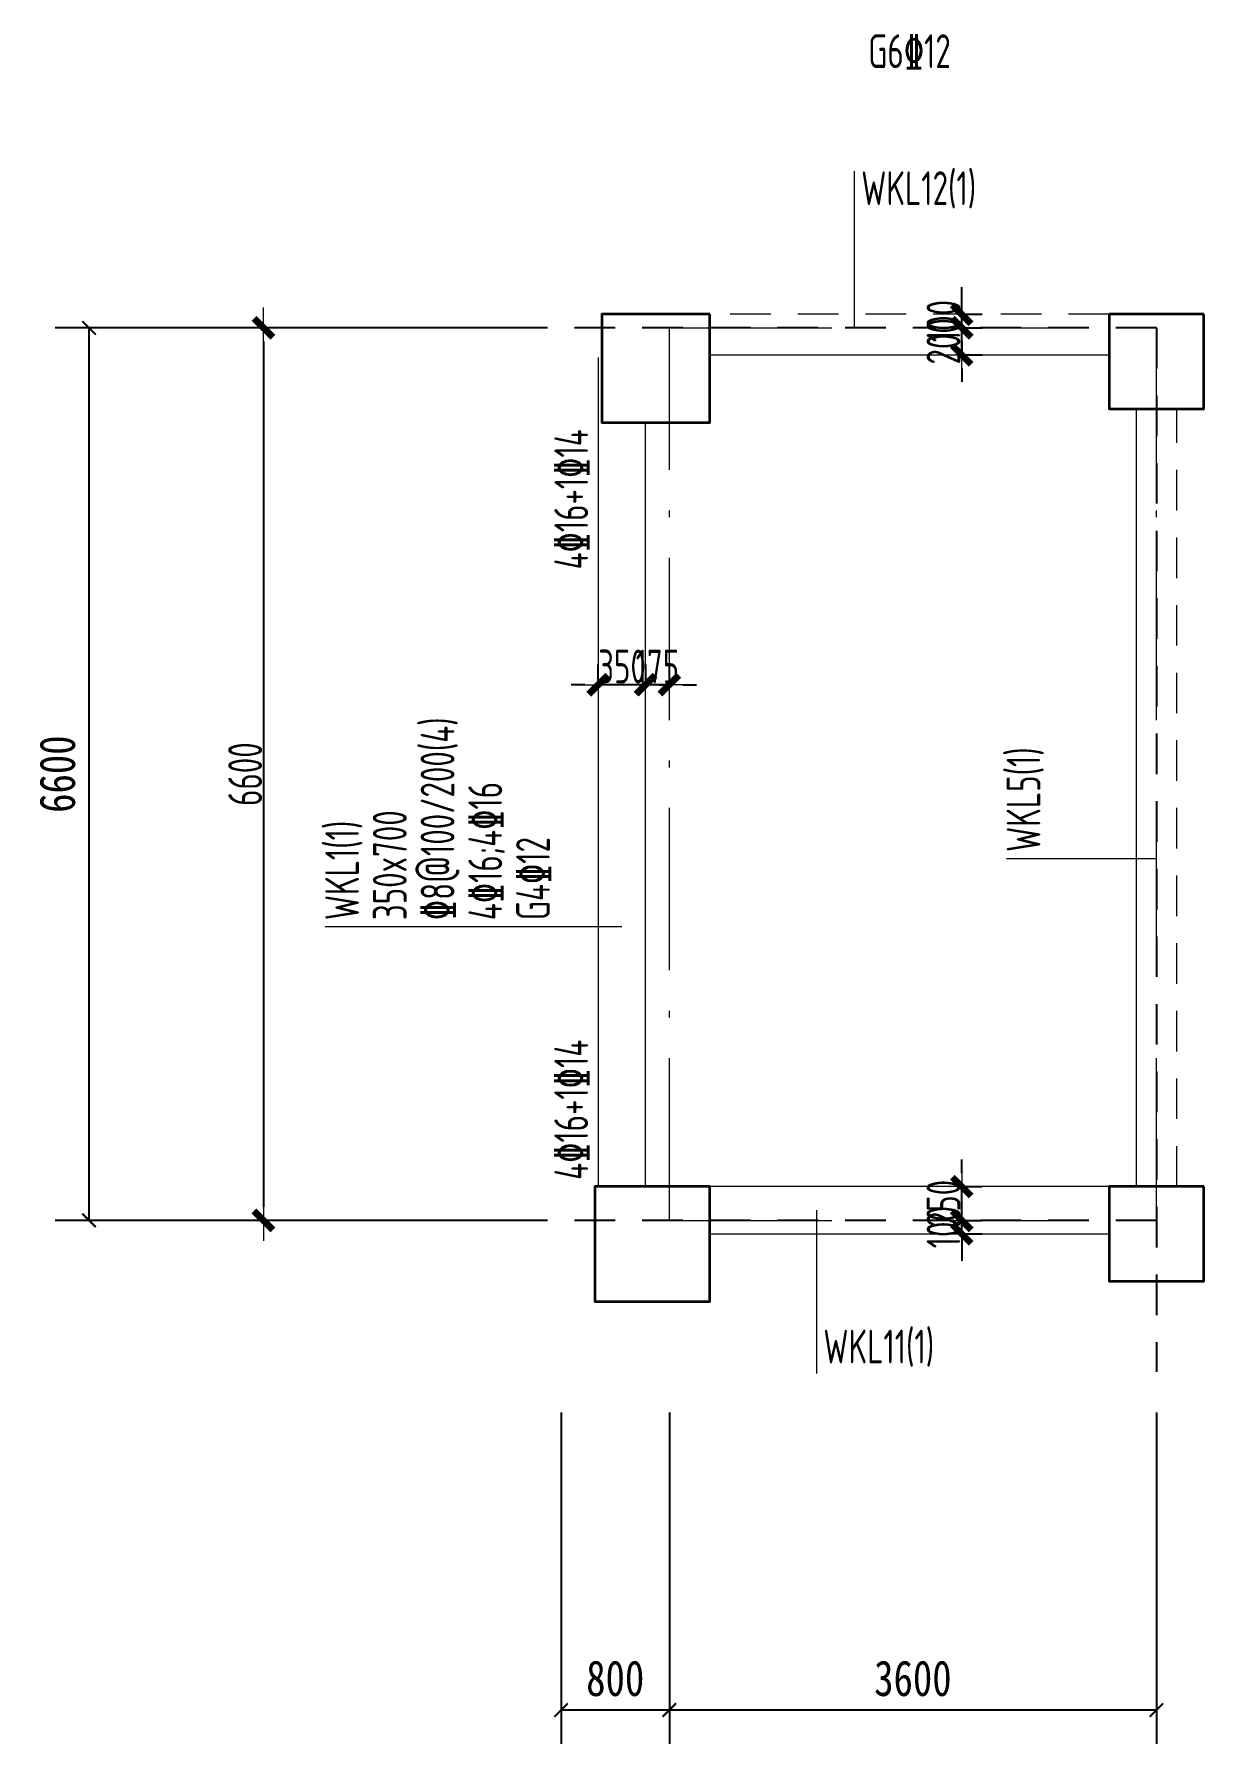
# Model space of a CAD drawing. Header units: millimetres. Extents: x 539196 to 807275, y 431843 to 1156631.
# Drawn here: x 625451 to 634095, y 486820 to 499461 of the extents above; entities that cross this region are included whole.
import ezdxf
from ezdxf.enums import TextEntityAlignment as Align

# ---------------------------------------------------------------- set-up
doc = ezdxf.new("R2010")
doc.units = ezdxf.units.MM
doc.header["$MEASUREMENT"] = 0
for name, pattern in [('DOTE', [2.42, 2, -0.2, 0.02, -0.2]), ('点划线', [1850, 1200, -300, 50, -300]), ('虚线', [500, 300, -200])]:
    doc.linetypes.add(name, pattern=pattern)
for name, color, linetype in [('AXIS', 3, 'Continuous'), ('DOTE', 1, 'DOTE'), ('PUB_DIM', 3, 'Continuous')]:
    doc.layers.add(name, color=color, linetype=linetype)
for name, color, linetype, lineweight in [('尺寸标注-梁', 3, 'Continuous', 18), ('板洞边线', 253, 'Continuous', 18), ('梁原位标注', 7, 'Continuous', 18), ('梁名称编号', 2, 'Continuous', 18), ('梁标注引线', 2, 'Continuous', 18), ('梁集中标注', 2, 'Continuous', 18), ('砼柱', 2, 'Continuous', 35), ('砼梁', 4, 'Continuous', 18), ('轴线', 9, '点划线', 18), ('轴线标注', 3, 'Continuous', 18)]:
    doc.layers.add(name, color=color, linetype=linetype, lineweight=lineweight)
doc.styles.add('HT_T3', font='simhei.ttf', dxfattribs={"width": 0.8})
doc.styles.add('样式 1_yjk_yjk_yjk_yjk_yjk_yjk', font='yjkeng.shx', dxfattribs={"width": 0.7, "bigfont": 'yjkchn.shx'})
doc.dimstyles.new('_TCH_ARCH&&100', dxfattribs={"dimtxt": 262.869198, "dimasz": 100, "dimexe": 250, "dimexo": 300, "dimgap": 100, "dimtad": 1, "dimdec": 0, "dimzin": 0, "dimdsep": 46, "dimtxsty": 'HT_T3', "dimblk": 'ARCHTICK', "dimcen": 0.09, "dimclrt": 7, "dimazin": 2, "dimtfac": 1, "dimtdec": 0, "dimtix": 1, "dimtmove": 2, "dimatfit": 3, "dimfxl": 0, "dimtolj": 1, "dimtzin": 0, "dimarcsym": 0})
doc.dimstyles.new('盈建科结构_yjk_yjk_yjk_yjk_yjk_yjk', dxfattribs={"dimscale": 100, "dimtxt": 2.5, "dimasz": 1, "dimexe": 1.5, "dimexo": 0.625, "dimgap": 0.1, "dimtad": 1, "dimdec": 0, "dimrnd": 1, "dimzin": 0, "dimdsep": 46, "dimtxsty": '样式 1_yjk_yjk_yjk_yjk_yjk_yjk', "dimblk": '_yjkbk', "dimblk1": 'ARCHTICK', "dimblk2": 'ARCHTICK', "dimcen": 0.09, "dimadec": 0, "dimazin": 0, "dimtfac": 1, "dimtdec": 4, "dimtix": 1, "dimtmove": 2, "dimatfit": 3, "dimfxl": 0, "dimtolj": 1, "dimtzin": 0, "dimarcsym": 0})

# ---------------------------------------------------------------- blocks, each defined once
blk = doc.blocks.new('_yjkbk')
blk.add_line((-1, 0), (1.5, 0))
blk.add_lwpolyline([(-0.7, -0.7, 0.5, 0.5, 0), (0.7, 0.7, 0.5, 0.5, 0)], format="xyseb")
blk = doc.blocks.new('*D2560')
at = {"layer": 'Defpoints', "color": 0}
for p in [(629970, 494651), (629970, 494650), (630145, 494650)]:
    blk.add_point(p, dxfattribs=at)
at = {"layer": '尺寸标注-梁', "color": 0, "lineweight": -2}
for p, q in [((629970, 494650), (629970, 494801)), ((630145, 494650), (630145, 494801)), ((629870, 494651), (629770, 494651)), ((630145, 494651), (629970, 494651)), ((630245, 494651), (630345, 494651))]:
    blk.add_line(p, q, dxfattribs=at)
at = {"layer": '尺寸标注-梁', "color": 0, "lineweight": -2, "xscale": 100, "yscale": 100, "zscale": 100}
blk.add_blockref('_yjkbk', (629970, 494651), dxfattribs=at)
at = {"layer": '尺寸标注-梁', "color": 0, "lineweight": -2, "xscale": 100, "yscale": 100, "zscale": 100, "rotation": 180}
blk.add_blockref('_yjkbk', (630145, 494651), dxfattribs=at)
at = {"layer": '尺寸标注-梁', "color": 0, "insert": (630057, 494786), "char_height": 250, "attachment_point": 5, "style": '样式 1_yjk_yjk_yjk_yjk_yjk_yjk'}
blk.add_mtext('\\A1;175', dxfattribs=at)
blk = doc.blocks.new('_ARCHTICK')
at = {"color": 0, "linetype": 'ByBlock', "const_width": 0.15}
blk.add_lwpolyline([(-0.5, -0.5), (0.5, 0.5)], dxfattribs=at)
blk = doc.blocks.new('*D2561')
at = {"layer": 'Defpoints', "color": 0}
for p in [(629620, 494651), (629620, 494650), (629970, 494650)]:
    blk.add_point(p, dxfattribs=at)
at = {"layer": '尺寸标注-梁', "color": 0, "lineweight": -2}
for p, q in [((629620, 494650), (629620, 494801)), ((629970, 494650), (629970, 494801)), ((629520, 494651), (629420, 494651)), ((629970, 494651), (629620, 494651)), ((630070, 494651), (630170, 494651))]:
    blk.add_line(p, q, dxfattribs=at)
at = {"layer": '尺寸标注-梁', "color": 0, "lineweight": -2, "xscale": 100, "yscale": 100, "zscale": 100}
blk.add_blockref('_yjkbk', (629620, 494651), dxfattribs=at)
at = {"layer": '尺寸标注-梁', "color": 0, "lineweight": -2, "xscale": 100, "yscale": 100, "zscale": 100, "rotation": 180}
blk.add_blockref('_yjkbk', (629970, 494651), dxfattribs=at)
at = {"layer": '尺寸标注-梁', "color": 0, "insert": (629795, 494786), "char_height": 250, "attachment_point": 5, "style": '样式 1_yjk_yjk_yjk_yjk_yjk_yjk'}
blk.add_mtext('\\A1;350', dxfattribs=at)
blk = doc.blocks.new('*D2562')
at = {"layer": 'Defpoints', "color": 0}
for p in [(632305, 497290), (632306, 497290), (632305, 497090)]:
    blk.add_point(p, dxfattribs=at)
at = {"layer": '尺寸标注-梁', "color": 0, "lineweight": -2}
for p, q in [((632306, 497390), (632306, 497490)), ((632305, 497290), (632456, 497290)), ((632306, 497090), (632306, 497290)), ((632305, 497090), (632456, 497090)), ((632306, 496990), (632306, 496890))]:
    blk.add_line(p, q, dxfattribs=at)
at = {"layer": '尺寸标注-梁', "color": 0, "lineweight": -2, "xscale": 100, "yscale": 100, "zscale": 100}
for p, rotation in [((632306, 497290), 270), ((632306, 497090), 90)]:
    blk.add_blockref('_yjkbk', p, dxfattribs=dict(at, rotation=rotation))
at = {"layer": '尺寸标注-梁', "color": 0, "insert": (632171, 497190), "char_height": 250, "attachment_point": 5, "rotation": 90, "style": '样式 1_yjk_yjk_yjk_yjk_yjk_yjk'}
blk.add_mtext('\\A1;200', dxfattribs=at)
blk = doc.blocks.new('*D2563')
at = {"layer": 'Defpoints', "color": 0}
for p in [(632305, 497390), (632306, 497390), (632305, 497290)]:
    blk.add_point(p, dxfattribs=at)
at = {"layer": '尺寸标注-梁', "color": 0, "lineweight": -2}
for p, q in [((632306, 497490), (632306, 497590)), ((632305, 497390), (632456, 497390)), ((632306, 497290), (632306, 497390)), ((632305, 497290), (632456, 497290)), ((632306, 497190), (632306, 497090))]:
    blk.add_line(p, q, dxfattribs=at)
at = {"layer": '尺寸标注-梁', "color": 0, "lineweight": -2, "xscale": 100, "yscale": 100, "zscale": 100}
for p, rotation in [((632306, 497390), 270), ((632306, 497290), 90)]:
    blk.add_blockref('_yjkbk', p, dxfattribs=dict(at, rotation=rotation))
at = {"layer": '尺寸标注-梁', "color": 0, "insert": (632171, 497340), "char_height": 250, "attachment_point": 5, "rotation": 90, "style": '样式 1_yjk_yjk_yjk_yjk_yjk_yjk'}
blk.add_mtext('\\A1;100', dxfattribs=at)
blk = doc.blocks.new('*D2564')
at = {"layer": 'Defpoints', "color": 0}
for p in [(632305, 490690), (632306, 490690), (632305, 490590)]:
    blk.add_point(p, dxfattribs=at)
at = {"layer": '尺寸标注-梁', "color": 0, "lineweight": -2}
for p, q in [((632306, 490790), (632306, 490890)), ((632305, 490690), (632456, 490690)), ((632306, 490590), (632306, 490690)), ((632305, 490590), (632456, 490590)), ((632306, 490490), (632306, 490390))]:
    blk.add_line(p, q, dxfattribs=at)
at = {"layer": '尺寸标注-梁', "color": 0, "lineweight": -2, "xscale": 100, "yscale": 100, "zscale": 100}
for p, rotation in [((632306, 490690), 270), ((632306, 490590), 90)]:
    blk.add_blockref('_yjkbk', p, dxfattribs=dict(at, rotation=rotation))
at = {"layer": '尺寸标注-梁', "color": 0, "insert": (632171, 490640), "char_height": 250, "attachment_point": 5, "rotation": 90, "style": '样式 1_yjk_yjk_yjk_yjk_yjk_yjk'}
blk.add_mtext('\\A1;100', dxfattribs=at)
blk = doc.blocks.new('*D2565')
at = {"layer": 'Defpoints', "color": 0}
for p in [(632305, 490940), (632306, 490940), (632305, 490690)]:
    blk.add_point(p, dxfattribs=at)
at = {"layer": '尺寸标注-梁', "color": 0, "lineweight": -2}
for p, q in [((632306, 491040), (632306, 491140)), ((632305, 490940), (632456, 490940)), ((632306, 490690), (632306, 490940)), ((632305, 490690), (632456, 490690)), ((632306, 490590), (632306, 490490))]:
    blk.add_line(p, q, dxfattribs=at)
at = {"layer": '尺寸标注-梁', "color": 0, "lineweight": -2, "xscale": 100, "yscale": 100, "zscale": 100}
for p, rotation in [((632306, 490940), 270), ((632306, 490690), 90)]:
    blk.add_blockref('_yjkbk', p, dxfattribs=dict(at, rotation=rotation))
at = {"layer": '尺寸标注-梁', "color": 0, "insert": (632171, 490815), "char_height": 250, "attachment_point": 5, "rotation": 90, "style": '样式 1_yjk_yjk_yjk_yjk_yjk_yjk'}
blk.add_mtext('\\A1;250', dxfattribs=at)
blk = doc.blocks.new('*D2568')
at = {"layer": 'Defpoints', "color": 0}
for p in [(630145, 497290), (627145, 490690), (630145, 490690)]:
    blk.add_point(p, dxfattribs=at)
at = {"layer": '轴线标注', "color": 0, "lineweight": -2}
for p, q in [((627945, 497290), (626995, 497290)), ((627145, 497190), (627145, 490790)), ((627945, 490690), (626995, 490690))]:
    blk.add_line(p, q, dxfattribs=at)
at = {"layer": '轴线标注', "color": 0, "lineweight": -2, "xscale": 100, "yscale": 100, "zscale": 100}
for p, rotation in [((627145, 497290), 90), ((627145, 490690), 270)]:
    blk.add_blockref('_yjkbk', p, dxfattribs=dict(at, rotation=rotation))
at = {"layer": '轴线标注', "color": 0, "insert": (627010, 493990), "char_height": 250, "attachment_point": 5, "rotation": 90, "style": '样式 1_yjk_yjk_yjk_yjk_yjk_yjk'}
blk.add_mtext('\\A1;6600', dxfattribs=at)
blk = doc.blocks.new('*D2613')
at = {"layer": 'Defpoints', "color": 0}
for p in [(625856, 497290), (629247, 497290), (629247, 490690)]:
    blk.add_point(p, dxfattribs=at)
at = {"layer": 'PUB_DIM', "color": 0, "lineweight": -2}
for p, q in [((628947, 497290), (625606, 497290)), ((625856, 490690), (625856, 497290)), ((628947, 490690), (625606, 490690))]:
    blk.add_line(p, q, dxfattribs=at)
at = {"layer": 'PUB_DIM', "color": 0, "lineweight": -2, "xscale": 100, "yscale": 100, "zscale": 100}
for p, rotation in [((625856, 497290), 90), ((625856, 490690), 270)]:
    blk.add_blockref('_ARCHTICK', p, dxfattribs=dict(at, rotation=rotation))
at = {"layer": 'PUB_DIM', "color": 7, "insert": (625623, 493990), "char_height": 262.9, "attachment_point": 5, "rotation": 90, "style": 'HT_T3'}
blk.add_mtext('\\A1;6600', dxfattribs=at)
blk = doc.blocks.new('*D2615')
at = {"layer": 'AXIS', "color": 0, "lineweight": -2}
for p, q in [((629345, 489270), (629345, 486820)), ((630145, 489270), (630145, 486820)), ((629345, 487070), (630145, 487070))]:
    blk.add_line(p, q, dxfattribs=at)
at = {"layer": 'Defpoints', "color": 0}
for p in [(629345, 489570), (630145, 489570), (630145, 487070)]:
    blk.add_point(p, dxfattribs=at)
at = {"layer": 'AXIS', "color": 0, "lineweight": -2, "xscale": 100, "yscale": 100, "zscale": 100, "rotation": 180}
blk.add_blockref('_ARCHTICK', (629345, 487070), dxfattribs=at)
at = {"layer": 'AXIS', "color": 0, "lineweight": -2, "xscale": 100, "yscale": 100, "zscale": 100}
blk.add_blockref('_ARCHTICK', (630145, 487070), dxfattribs=at)
at = {"layer": 'AXIS', "color": 7, "insert": (629745, 487303), "char_height": 262.9, "attachment_point": 5, "style": 'HT_T3'}
blk.add_mtext('\\A1;800', dxfattribs=at)
blk = doc.blocks.new('*D2616')
at = {"layer": 'AXIS', "color": 0, "lineweight": -2}
for p, q in [((630145, 489270), (630145, 486820)), ((633745, 489270), (633745, 486820)), ((630145, 487070), (633745, 487070))]:
    blk.add_line(p, q, dxfattribs=at)
at = {"layer": 'Defpoints', "color": 0}
for p in [(630145, 489570), (633745, 489570), (633745, 487070)]:
    blk.add_point(p, dxfattribs=at)
at = {"layer": 'AXIS', "color": 0, "lineweight": -2, "xscale": 100, "yscale": 100, "zscale": 100, "rotation": 180}
blk.add_blockref('_ARCHTICK', (630145, 487070), dxfattribs=at)
at = {"layer": 'AXIS', "color": 0, "lineweight": -2, "xscale": 100, "yscale": 100, "zscale": 100}
blk.add_blockref('_ARCHTICK', (633745, 487070), dxfattribs=at)
at = {"layer": 'AXIS', "color": 7, "insert": (631945, 487303), "char_height": 262.9, "attachment_point": 5, "style": 'HT_T3'}
blk.add_mtext('\\A1;3600', dxfattribs=at)

msp = doc.modelspace()

# ---------------------------------------------------------------- linework, layer by layer
at = {"layer": 'DOTE', "color": 1, "linetype": '虚线'}
for p, q in [((633744.9, 497290), (628244.9, 497290)), ((633744.9, 497290), (628244.9, 497290)), ((633744.9, 497290), (633744.9, 489570)), ((633744.9, 490690), (628544.9, 490690)), ((633744.9, 490690), (628544.9, 490690)), ((633744.9, 490690), (628544.9, 490690)), ((633744.9, 490690), (628544.9, 490690))]:
    msp.add_line(p, q, dxfattribs=at)
at = {"layer": '板洞边线'}
for p, q in [((630444.9, 496590), (630444.9, 497090)), ((633394.9, 497090), (633394.9, 497047.1)), ((629969.9, 496590), (630444.9, 496590))]:
    msp.add_line(p, q, dxfattribs=at)
at = {"layer": '梁标注引线'}
for p, q in [((631512.9, 497290), (631512.9, 498447.5)), ((633744.9, 493364.5), (632637.4, 493364.5)), ((629794.9, 492860.2), (627601.4, 492860.2)), ((631233, 490765), (631233, 489557.5))]:
    msp.add_line(p, q, dxfattribs=at)
at = {"layer": '砼柱'}
for points in [[(630444.9, 497390), (629644.9, 497390), (629644.9, 496590), (630444.9, 496590)], [(634094.9, 497390), (633394.9, 497390), (633394.9, 496690), (634094.9, 496690)], [(630444.9, 490940), (629594.9, 490940), (629594.9, 490090), (630444.9, 490090)], [(634094.9, 490940), (633394.9, 490940), (633394.9, 490240), (634094.9, 490240)]]:
    msp.add_lwpolyline(points, close=True, dxfattribs=at)
at = {"layer": '砼梁', "linetype": '虚线'}
for p, q in [((633394.9, 497390), (630444.9, 497390)), ((633894.9, 490940), (633894.9, 496690))]:
    msp.add_line(p, q, dxfattribs=at)
at = {"layer": '砼梁'}
for p, q in [((629619.9, 497070), (629619.9, 490940)), ((630444.9, 497090), (633394.9, 497090)), ((633594.9, 496690), (633594.9, 490940)), ((629969.9, 490940), (629969.9, 496590)), ((633394.9, 490940), (630444.9, 490940)), ((630444.9, 490590), (633394.9, 490590))]:
    msp.add_line(p, q, dxfattribs=at)
at = {"layer": '轴线'}
for p, q in [((630144.9, 490690), (630144.9, 497290)), ((630144.9, 497290), (633744.9, 497290)), ((630144.9, 490690), (630144.9, 497290)), ((630144.9, 497290), (633744.9, 497290)), ((633744.9, 490690), (633744.9, 497290)), ((633744.9, 490690), (633744.9, 497290)), ((630144.9, 490690), (633744.9, 490690)), ((630144.9, 490690), (633744.9, 490690))]:
    msp.add_line(p, q, dxfattribs=at)

# ---------------------------------------------------------------- texts
at = {"layer": '梁原位标注', "linetype": 'Continuous', "style": '样式 1_yjk_yjk_yjk_yjk_yjk_yjk', "width": 0.7}
msp.add_text('G6\x8412', height=250, dxfattribs=at).set_placement((631919.9, 499460.4), align=Align.TOP_CENTER)
msp.add_text('4\x8416+1\x8414', height=250, rotation=90, dxfattribs=at).set_placement((629619.9, 496540), align=Align.BOTTOM_RIGHT)
msp.add_text('4\x8416+1\x8414', height=250, rotation=90, dxfattribs=at).set_placement((629619.9, 490990), align=Align.BOTTOM_LEFT)
at = {"layer": '梁名称编号', "linetype": 'Continuous', "style": '样式 1_yjk_yjk_yjk_yjk_yjk_yjk', "width": 0.7}
msp.add_text('WKL12(1)', height=250, dxfattribs=at).set_placement((631562.9, 498447.5), align=Align.TOP_LEFT)
for s, p in [('WKL5(1)', (632637.4, 493414.5)), ('WKL1(1)', (627601.4, 492910.2))]:
    msp.add_text(s, height=250, rotation=90, dxfattribs=at).set_placement(p, align=Align.TOP_LEFT)
msp.add_text('WKL11(1)', height=250, dxfattribs=at).set_placement((631283, 489557.5), align=Align.BOTTOM_LEFT)
at = {"layer": '梁集中标注', "linetype": 'Continuous', "style": '样式 1_yjk_yjk_yjk_yjk_yjk_yjk', "width": 0.7}
for s, p in [('\x848@100/200(4)', (628306.9, 492910.2)), ('4\x8416;4\x8416', (628659.6, 492910.2)), ('350x700', (627954.1, 492910.2)), ('G4\x8412', (629012.4, 492910.2))]:
    msp.add_text(s, height=250, rotation=90, dxfattribs=at).set_placement(p, align=Align.TOP_LEFT)

# ---------------------------------------------------------------- dimensions: what is measured, and where the dimension line sits
at = {"layer": 'AXIS'}
for p1, p2, picture, middle in [((629344.9, 489570), (630144.9, 489570), '*D2615', (629744.9, 487302.9)), ((630144.9, 489570), (633744.9, 489570), '*D2616', (631944.9, 487302.9))]:
    dim = msp.add_aligned_dim(p1=p1, p2=p2, distance=-2500, dimstyle='_TCH_ARCH&&100', dxfattribs=at)
    dim.commit()
    dim.dimension.update_dxf_attribs({"geometry": picture, "text_midpoint": middle})
at = {"layer": 'PUB_DIM'}
dim = msp.add_aligned_dim(p1=(629247.1, 490690), p2=(629247.1, 497290), distance=3390.9, dimstyle='_TCH_ARCH&&100', dxfattribs=at)
dim.commit()
dim.dimension.update_dxf_attribs({"geometry": '*D2613', "text_midpoint": (625623.3, 493990)})
at = {"layer": '尺寸标注-梁'}
for p1, p2, picture, middle in [((632304.9, 497290), (632304.9, 497390), '*D2563', (632170.9, 497340)), ((632304.9, 497090), (632304.9, 497290), '*D2562', (632170.9, 497190)), ((629969.9, 494650), (629619.9, 494650), '*D2561', (629794.9, 494786)), ((630144.9, 494650), (629969.9, 494650), '*D2560', (630057.4, 494786)), ((632304.9, 490690), (632304.9, 490940), '*D2565', (632170.9, 490815)), ((632304.9, 490590), (632304.9, 490690), '*D2564', (632170.9, 490640))]:
    dim = msp.add_aligned_dim(p1=p1, p2=p2, distance=-1, dimstyle='盈建科结构_yjk_yjk_yjk_yjk_yjk_yjk', override={"dimscale": 100, "dimtxt": 2.5, "dimasz": 1, "dimexe": 1.5, "dimexo": 0, "dimgap": 0.1, "dimtad": 1, "dimlfac": 1, "dimrnd": 5, "dimdle": 0, "dimfxlon": 0}, dxfattribs=at)
    dim.commit()
    dim.dimension.update_dxf_attribs({"geometry": picture, "text_midpoint": middle})
at = {"layer": '轴线标注'}
dim = msp.add_aligned_dim(p1=(630144.9, 497290), p2=(630144.9, 490690), distance=-3000, dimstyle='盈建科结构_yjk_yjk_yjk_yjk_yjk_yjk', override={"dimscale": 100, "dimtxt": 2.5, "dimasz": 1, "dimexe": 1.5, "dimexo": 22, "dimgap": 0.1, "dimtad": 1, "dimlfac": 1, "dimrnd": 5, "dimdle": 0, "dimfxlon": 0}, dxfattribs=at)
dim.commit()
dim.dimension.update_dxf_attribs({"geometry": '*D2568', "text_midpoint": (627009.9, 493990)})

doc.saveas('drawing.dxf')
